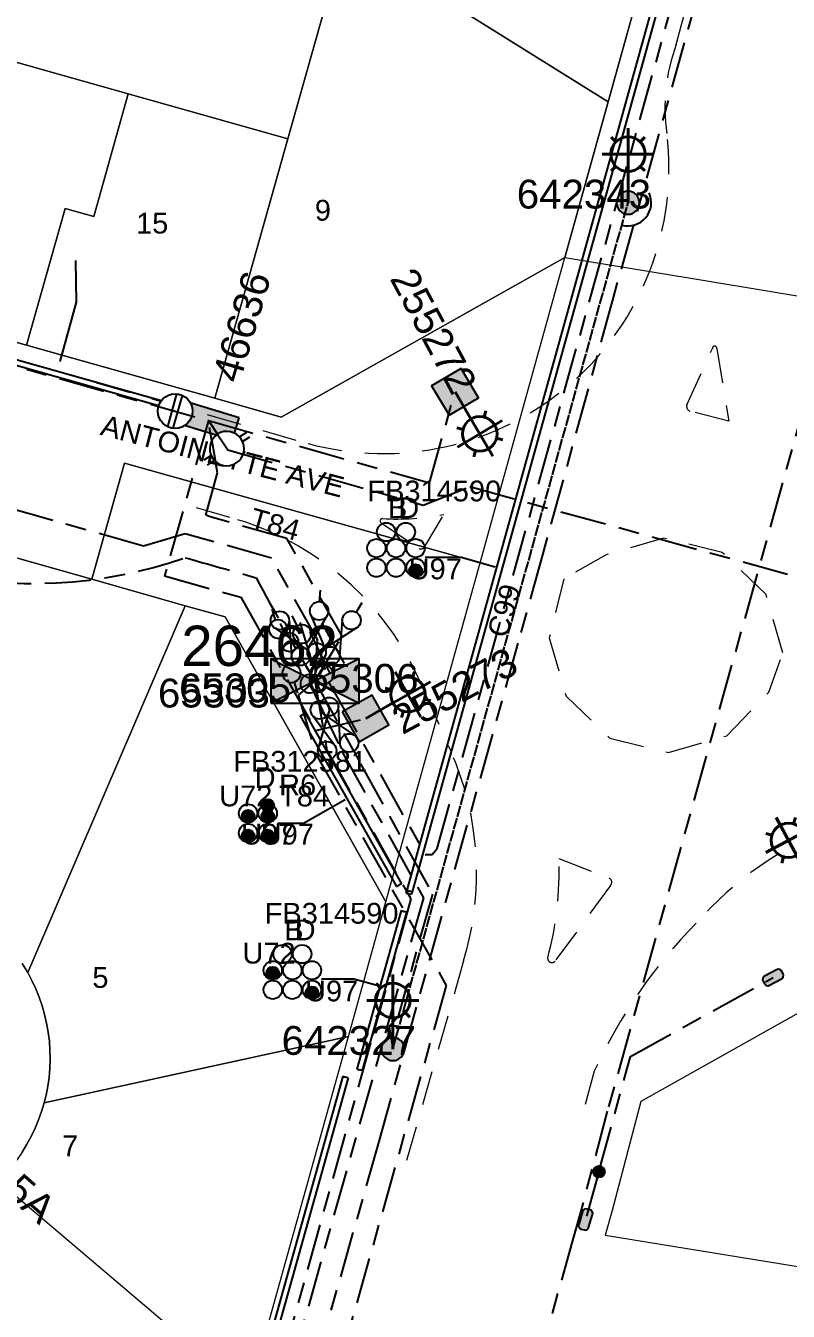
# Model space of a CAD drawing. Header units: metres. Extents: x 289087 to 291245, y 6227587 to 6229773.
# Drawn here: x 290784.7 to 290850.8, y 6228989.5 to 6229101 of the extents above; entities that cross this region are included whole.
import ezdxf
from ezdxf.enums import TextEntityAlignment as Align

# ---------------------------------------------------------------- set-up
doc = ezdxf.new("R2010")
doc.units = ezdxf.units.M
for name, pattern in [('Cable Exist OH', [1, 1, 0]), ('Cable Exist UG', [8.2, 4, -1.2, 1.8, -1.2]), ('Dash', [5, 3, -2])]:
    doc.linetypes.add(name, pattern=pattern)
for name, color, linetype in [('_User Ducts Config', 7, 'Continuous'), ('Duct_SP_EXT', 7, 'Continuous'), ('Equip_HV_EXT', 7, 'Continuous'), ('Equip_LV_EXT', 7, 'Continuous'), ('Equip_SL_EXT', 7, 'Continuous'), ('Equip_SP_SL_EXT', 7, 'Continuous'), ('Mains_HV_EXT', 7, 'Continuous'), ('Mains_LV_EXT', 7, 'Continuous'), ('Mains_LV_SL_EXT', 7, 'Continuous'), ('Mains_SL_EXT', 7, 'Continuous'), ('Sub_SP_EXT', 7, 'Continuous'), ('SupportsOH_SP_TR_HV_LV_SL_EXT', 7, 'Continuous'), ('SupportsUG_SP_LV_EXT', 7, 'Continuous'), ('SupportsUG_SP_LV_SL_EXT', 7, 'Continuous')]:
    doc.layers.add(name, color=color, linetype=linetype)
for name, color, linetype, lineweight in [('Cadastre Buildings_SP_EXT', 9, 'Continuous', 5), ('Cadastre Developer_SP_EXT', 9, 'Continuous', 5), ('Cadastre Land Parcels_SP_EXT', 9, 'Continuous', 5), ('Cadastre Roads_SP_EXT', 9, 'Continuous', 5)]:
    doc.layers.add(name, color=color, linetype=linetype, lineweight=lineweight)
doc.styles.add('COLUMN_LABEL', font='arial.ttf')
doc.styles.add('iecARIAL', font='arial.ttf', dxfattribs={"height": 2})
doc.styles.add('POLE_LABEL', font='arial.ttf')
doc.styles.get("Standard").update_dxf_attribs({"font": 'arial.ttf'})
doc.styles.add('SWITCH_LABEL', font='arial.ttf', dxfattribs={"height": 2.5})

# ---------------------------------------------------------------- blocks, each defined once
blk = doc.blocks.new('SUB_PADMOUNT_EXT')
for points in [[(0, 0), (-3.84, 1.92), (-3.84, -1.92)], [(0, 0), (3.84, 1.92), (3.84, -1.92)]]:
    blk.add_hatch(color=256).paths.add_polyline_path(points)
for p, q in [((3.84, 1.92), (-3.84, -1.92)), ((-3.84, 1.92), (3.84, -1.92))]:
    blk.add_line(p, q)
blk.add_lwpolyline([(-3.84, -1.92), (3.84, -1.92), (3.84, 1.92), (-3.84, 1.92)], close=True)
for tag, height, flags, p in [('ASSET_NUM', 3.5, 8, (2, 2)), ('STREET_CODE', 0.2, 9, (1.5, 0)), ('CONSTRUCTED_VOLTAGE', 0.2, 9, (1.5, -0.2)), ('OPERATING_VOLTAGE', 0.2, 9, (1.5, -0.6)), ('ORIENTATION', 0.2, 9, (1.5, -0.8)), ('OWNED_BY', 0.2, 9, (1.5, -1)), ('OPERATED_BY', 0.2, 9, (1.5, -1.2)), ('NO_PHASES', 0.2, 9, (1.5, -0.4)), ('SECONDARY_VOLTAGE', 0.2, 9, (1.5, -1.6)), ('STATE', 0.2, 9, (1.5, -1.8)), ('SUBSTATION_TYPE', 0.2, 9, (1.5, -2.2)), ('MAINTAINED_BY', 0.2, 9, (1.5, -1.4)), ('PARENT', 0.2, 9, (1.5, -2)), ('STREETNAME', 0.2, 9, (1.5, -3)), ('SUBURB', 0.2, 9, (1.5, -3.2)), ('USAGE', 0.2, 9, (1.5, -2.4)), ('LEGEND', 0.2, 9, (1.5, -2.6)), ('LOCATION', 0.2, 9, (1.5, -2.8)), ('NOTES', 0.2, 9, (1.5, -3.4)), ('Z', 0.2, 1, (1.5, -3.6))]:
    blk.add_attdef(tag, text='', height=height, dxfattribs=dict(flags=flags)).set_placement(p, align=Align.MIDDLE_LEFT)
blk = doc.blocks.new('COLUMN_EXT')
blk.add_hatch(color=256).paths.add_polyline_path([(-1.49, 1.48), (-1.49, -1.49), (1.48, -1.49), (1.48, 1.48)])
blk.add_lwpolyline([(-1.49, -1.49), (1.48, -1.49), (1.48, 1.48), (-1.49, 1.48)], close=True)
for tag, height, style, flags, p in [('ASSET_NUM', 2.5, 'COLUMN_LABEL', 8, (2, 2)), ('STRUCTURE_PLANT_NUMBER', 0.2, 'POLE_LABEL', 9, (1.81, 0.03)), ('STREET_CODE', 0.2, 'COLUMN_LABEL', 9, (1.81, -0.2))]:
    blk.add_attdef(tag, text='', height=height, dxfattribs=dict(style=style, flags=flags)).set_placement(p, align=Align.MIDDLE_LEFT)
at = {"flags": 9}
for tag, p in [('COLUMN_TYPE', (1.81, -0.4)), ('OWNED_BY', (1.81, -0.6)), ('STATE', (1.81, -0.8)), ('USAGE', (1.81, -1)), ('LEGEND', (1.81, -1.2)), ('STREETNAME', (1.81, -1.6)), ('SUBURB', (1.81, -1.8)), ('LOCATION', (1.81, -1.4)), ('NOTES', (1.81, -2))]:
    blk.add_attdef(tag, text='', height=0.2, dxfattribs=at).set_placement(p, align=Align.MIDDLE_LEFT)
at = {"flags": 1}
blk.add_attdef('Z', (1.81, -2.35), '', height=0.2, dxfattribs=at)
blk = doc.blocks.new('PILLAR_EXT')
blk.add_hatch(color=256).paths.add_polyline_path([(-2.475, 0.99), (-2.475, -0.99), (2.475, -0.99), (2.475, 0.99)])
blk.add_lwpolyline([(-2.475, -0.99), (2.475, -0.99), (2.475, 0.99), (-2.475, 0.99)], close=True)
at = {"style": 'iecARIAL', "flags": 8}
blk.add_attdef('ASSET_NUM', (1.5, 3.5), '', height=2.5, dxfattribs=at)
for tag, p, flags in [('OWNED_BY', (0, -0.2), 9), ('STATE', (0, -0.4), 9), ('SUPPORT_TYPE', (0, -0.6), 9), ('USAGE', (0, -0.8), 9), ('LEGEND', (0, -1), 9), ('LOCATION', (0, -1.2), 9), ('STREETNAME', (0, -1.8), 9), ('SUBURB', (0, -2), 1), ('NOTES', (0, -1.4), 9), ('PARENT', (0, -1.6), 9)]:
    blk.add_attdef(tag, p, '', height=0.2, dxfattribs=dict(flags=flags))
blk = doc.blocks.new('DUCT_EXT')
blk.add_circle((0, 0.8), 0.8)
at = {"flags": 1}
blk.add_attdef('Z', (0, 0), '', height=0.2, dxfattribs=at)
at = {"flags": 9}
for tag, p in [('DUCT_CODE', (0, 0)), ('XSECT_TYPE', (0, -0.2)), ('STATE', (0, -0.6)), ('FB_REFERENCE', (0, -0.4)), ('NOTES', (0, -0.8))]:
    blk.add_attdef(tag, text='', height=0.2, dxfattribs=at).set_placement(p, align=Align.MIDDLE_LEFT)
blk = doc.blocks.new('SL_LANTERN_EXT')
at = {"lineweight": 40}
for p, q in [((-1.46, 5.68), (-1.06, 5.28)), ((0, 1.97), (0, 6.47)), ((1.46, 5.68), (1.06, 5.28)), ((-2.25, 4.22), (2.25, 4.22)), ((-1.46, 2.76), (-1.06, 3.16)), ((0, 0), (0, 2.72)), ((1.46, 2.76), (1.06, 3.16))]:
    blk.add_line(p, q, dxfattribs=at)
blk.add_circle((0, 4.22), 1.5, dxfattribs=at)
at = {"style": 'iecARIAL', "flags": 9}
blk.add_attdef('ASSET_NUM', (1.5, 1.5), '', height=2.5, dxfattribs=at)
for tag, p, height, flags in [('CONSTRUCTED_VOLTAGE', (0.98, -0.65), 0.2, 9), ('CONTROL_TYPE', (0.98, -0.85), 0.2, 9), ('LANTERN_PURPOSE', (0.98, -1.05), 0.2, 9), ('LANTERN_TYPE', (0.98, -1.25), 0.2, 9), ('LNUMBER', (2.18, -3.25), 2.5, 8), ('OPERATING_VOLTAGE', (0.98, -1.65), 0.2, 9), ('ORIENTATION', (0.98, -1.85), 0.2, 9), ('OWNED_BY', (0.98, -2.05), 0.2, 9), ('STATE', (0.98, -2.25), 0.2, 9), ('NO_PHASES', (0.98, -1.45), 0.2, 9), ('USAGE', (0.98, -2.45), 0.2, 9), ('CEXIST', (0.98, -2.65), 0.2, 9), ('CNEW', (0.98, -2.85), 0.2, 9), ('CNUMBER', (0.98, -3.05), 0.2, 9), ('CREMOVE', (0.98, -3.25), 0.2, 9), ('CREPLACE', (0.98, -3.45), 0.2, 9), ('LKINGHEIGHT', (0.98, -3.65), 0.2, 9), ('LBRACKET', (0.98, -3.85), 0.2, 9), ('LBRACKETVOCAB', (0.98, -4.05), 0.2, 9), ('LCATEGORY', (0.98, -4.25), 0.2, 9), ('LCHARGE1', (0.98, -4.45), 0.2, 9), ('LCHARGE1PERCENT', (0.98, -4.65), 0.2, 9), ('LCHARGE2', (0.98, -4.85), 0.2, 9), ('LCHARGE2PERCENT', (0.98, -5.05), 0.2, 9), ('LCHARGE3', (0.98, -5.25), 0.2, 9), ('LCHARGE3PERCENT', (0.98, -5.45), 0.2, 9), ('LEXIST', (0.98, -5.65), 0.2, 9), ('LLAMP', (0.98, -5.85), 0.2, 9), ('LLAMPVOCAB', (0.98, -6.05), 0.2, 9), ('LMAST', (0.98, -6.25), 0.2, 9), ('LMASTVOCAB', (0.98, -6.45), 0.2, 9), ('LNEW', (0.98, -6.65), 0.2, 9), ('LANTNUMBER', (0.98, -6.85), 0.2, 9), ('LOUTREACH', (0.98, -7.25), 0.2, 9), ('LOUTREACHVOCAB', (0.98, -7.45), 0.2, 9), ('LRATECODE', (0.98, -7.65), 0.2, 9), ('LREMOVE', (0.98, -7.85), 0.2, 9), ('LREPLACE', (0.98, -8.05), 0.2, 9), ('LTYPE', (0.98, -8.25), 0.2, 9), ('LTYPEVOCAB', (0.98, -8.45), 0.2, 9), ('LEGEND', (0.98, -8.65), 0.2, 9), ('LOCATION', (0.98, -8.85), 0.2, 9), ('NOTES', (0.98, -9.05), 0.2, 9), ('STREETNAME', (0.98, -9.25), 0.2, 9), ('SUBURB', (0.98, -9.45), 0.2, 1)]:
    blk.add_attdef(tag, p, '', height=height, dxfattribs=dict(flags=flags))
blk = doc.blocks.new('POLE_EXT')
blk.add_hatch(color=256).paths.add_polyline_path([(-1, 0, 1), (1, 0, 1)])
blk.add_lwpolyline([(-1, 0, 1), (1, 0, 1)], format="xyb", close=True)
for tag, height, flags, p in [('pNumber', 2.5, 8, (-17.84, 2.07)), ('OWNED_BY', 0.2, 9, (1.35, -0.4)), ('SPECIAL_USE', 0.2, 9, (1.35, -0.8)), ('STATE', 0.2, 9, (1.35, -1)), ('PARENT', 0.2, 9, (1.35, -0.6)), ('USAGE', 0.2, 9, (1.35, -1.2)), ('cLV', 0.2, 9, (1.35, -1.4)), ('hDepth', 0.2, 9, (1.35, -1.6)), ('hDia', 0.2, 9, (1.35, -1.8)), ('cHV', 0.2, 9, (1.35, -2)), ('LBRACKET', 0.2, 9, (1.35, -2.2)), ('cLinedev', 0.2, 9, (1.35, -3.4)), ('LExisting', 0.2, 9, (1.35, -2.4)), ('LANTNUMBER', 0.2, 9, (1.35, -2.6)), ('LOther', 0.2, 9, (1.35, -2.8)), ('LRemove', 0.2, 9, (1.35, -3)), ('LEGEND', 0.2, 9, (1.35, -3.2)), ('pExisting', 0.2, 9, (1.35, -3.8)), ('pFooting', 0.2, 9, (1.35, -4.4)), ('LOCATION', 0.2, 9, (1.35, -3.6)), ('PFNUMBER', 0.2, 9, (1.35, -4)), ('NEWPFNUMBER', 0.2, 9, (1.35, -4.2)), ('pNew', 0.2, 9, (1.35, -4.6)), ('pRelocate', 0.2, 9, (1.35, -5)), ('pRemove', 0.2, 9, (1.35, -5.2)), ('pReplace', 0.2, 9, (1.35, -5.4)), ('pStay', 0.2, 9, (1.35, -5.6)), ('pType', 0.2, 9, (1.35, -5.8)), ('cspan', 0.2, 9, (1.35, -6)), ('STREETNAME', 0.2, 9, (1.35, -6.2)), ('SUBURB', 0.2, 9, (1.35, -6.4)), ('NOTES', 0.2, 9, (1.35, -6.6)), ('OPERATED_BY', 0.2, 9, (1.36, -7.01)), ('MAINTAINED_BY', 0.2, 9, (1.36, -6.81))]:
    blk.add_attdef(tag, text='', height=height, dxfattribs=dict(flags=flags)).set_placement(p, align=Align.MIDDLE_LEFT)
at = {"style": 'POLE_LABEL'}
for tag, height, flags, p in [('ASSET_NUM', 2.5, 8, (2, 2)), ('STRUCTURE_PLANT_NUMBER', 0.2, 9, (1.35, 0.03)), ('STREET_CODE', 0.2, 9, (1.35, -0.2))]:
    blk.add_attdef(tag, text='', height=height, dxfattribs=dict(at, flags=flags)).set_placement(p, align=Align.MIDDLE_LEFT)
at = {"flags": 1}
blk.add_attdef('Z', (1.35, -7.33), '', height=0.2, dxfattribs=at)
blk = doc.blocks.new('SL_STJ_EXT')
h = blk.add_hatch(color=256)
edge = h.paths.add_edge_path()
edge.add_ellipse((-0.59, 0.13), major_axis=(0.226, 0.226), ratio=1, start_angle=45, end_angle=135)
edge.add_line((-0.91, 0.13), (-0.91, -0.13))
edge.add_ellipse((-0.59, -0.13), major_axis=(0.226, 0.226), ratio=1, start_angle=135, end_angle=225)
edge.add_line((-0.59, -0.45), (0.59, -0.45))
edge.add_ellipse((0.59, -0.13), major_axis=(-0.226, 0.226), ratio=1, start_angle=135, end_angle=225)
edge.add_line((0.91, -0.13), (0.91, 0.13))
edge.add_ellipse((0.59, 0.13), major_axis=(-0.226, 0.226), ratio=1, start_angle=225, end_angle=315)
edge.add_line((0.59, 0.45), (-0.59, 0.45))
blk.add_lwpolyline([(-0.91, 0.13), (-0.91, -0.13, 0.414214), (-0.59, -0.45), (0.59, -0.45, 0.414214), (0.91, -0.13), (0.91, 0.13, 0.414214), (0.59, 0.45), (-0.59, 0.45, 0.414214)], format="xyb", close=True)
at = {"flags": 1}
blk.add_attdef('Z', (0, 0), '', height=0.2, dxfattribs=at)
at = {"flags": 9}
for tag, p in [('ORIENTATION', (0, 0)), ('USAGE', (0, -0.2)), ('LEGEND', (0, -0.4)), ('NOTES', (0, -0.6))]:
    blk.add_attdef(tag, text='', height=0.2, dxfattribs=at).set_placement(p, align=Align.MIDDLE_LEFT)
blk = doc.blocks.new('LV_UG_DFUSE_CLOSED_EXT')
for points in [[(1, 0), (0, 0)], [(5.04, 0.73), (2.16, -0.72)], [(5.05, -0.71), (2.16, 0.72)], [(6.2, 0.01), (7.2, 0.01)]]:
    blk.add_lwpolyline(points)
for centre in [(1.8, 0), (5.4, 0.01)]:
    blk.add_circle(centre, 0.8)
at = {"flags": 9}
for tag, p in [('ACTUAL_STATUS', (0, 0)), ('CONSTRUCTED_VOLTAGE', (0, -0.2)), ('OPERATING_VOLTAGE', (0, -0.6)), ('ORIENTATION', (0, -0.8)), ('STATE', (0, -1)), ('SWITCH_TYPE', (0, -1.2)), ('NO_PHASES', (0, -0.4)), ('USAGE', (0, -1.4)), ('NOTES', (0, -1.6))]:
    blk.add_attdef(tag, text='', height=0.2, dxfattribs=at).set_placement(p, align=Align.MIDDLE_LEFT)
at = {"flags": 1}
blk.add_attdef('Z', (0, 0), '', height=0.2, dxfattribs=at)
blk = doc.blocks.new('LV_UG_LINKS_CLOSED_EXT')
blk.add_wipeout([(-1.06, 1.06), (-1.18, 0.92), (-1.29, 0.76), (-1.37, 0.59), (-1.43, 0.42), (-1.48, 0.23), (-1.49, 0.05), (-1.49, -0.14), (-1.46, -0.33), (-1.41, -0.51), (-1.33, -0.68), (-1.24, -0.84), (-1.12, -0.99), (-0.99, -1.12), (-0.84, -1.24), (-0.68, -1.33), (-0.51, -1.41), (-0.33, -1.46), (-0.14, -1.49), (0.05, -1.49), (0.23, -1.48), (0.42, -1.43), (0.59, -1.37), (0.76, -1.29), (0.92, -1.18), (1.06, -1.06), (1.18, -0.92), (1.29, -0.76), (1.37, -0.59), (1.43, -0.42), (1.48, -0.23), (1.49, -0.05), (1.49, 0.14), (1.46, 0.33), (1.41, 0.51), (1.33, 0.68), (1.24, 0.84), (1.12, 0.99), (0.99, 1.12), (0.84, 1.24), (0.68, 1.33), (0.51, 1.41), (0.33, 1.46), (0.14, 1.49), (-0.05, 1.49), (-0.23, 1.48), (-0.42, 1.43), (-0.59, 1.37), (-0.76, 1.29), (-0.92, 1.18)])
for p, q in [((-0.25, -1.48), (-0.25, 1.48)), ((0.25, -1.48), (0.25, 1.48))]:
    blk.add_line(p, q)
blk.add_circle((0, 0), 1.5)
at = {"flags": 9}
for tag, p in [('ACTUAL_STATUS', (0, 0)), ('CONSTRUCTED_VOLTAGE', (0, -0.2)), ('OPERATING_VOLTAGE', (0, -0.6)), ('ORIENTATION', (0, -0.8)), ('STATE', (0, -1)), ('SWITCH_TYPE', (0, -1.2)), ('NO_PHASES', (0, -0.4)), ('USAGE', (0, -1.4)), ('NOTES', (0, -1.6))]:
    blk.add_attdef(tag, text='', height=0.2, dxfattribs=at).set_placement(p, align=Align.MIDDLE_LEFT)
at = {"flags": 1}
blk.add_attdef('Z', (0, 0), '', height=0.2, dxfattribs=at)
blk = doc.blocks.new('LV_UG_LINKS_OPEN_EXT')
for p, q in [((-0.25, 1.47), (-0.25, 2.22)), ((0.25, 1.47), (0.25, 2.22)), ((-0.25, -1.47), (-0.25, -2.22)), ((0.25, -1.47), (0.25, -2.22))]:
    blk.add_line(p, q)
at = {"flags": 9}
for tag, p in [('ACTUAL_STATUS', (0, 0)), ('CONSTRUCTED_VOLTAGE', (0, -0.2)), ('OPERATING_VOLTAGE', (0, -0.6)), ('ORIENTATION', (0, -0.8)), ('STATE', (0, -1)), ('SWITCH_TYPE', (0, -1.2)), ('NO_PHASES', (0, -0.4)), ('USAGE', (0, -1.4)), ('NOTES', (0, -1.6))]:
    blk.add_attdef(tag, text='', height=0.2, dxfattribs=at).set_placement(p, align=Align.MIDDLE_LEFT)
at = {"flags": 1}
blk.add_attdef('Z', (0, 0), '', height=0.2, dxfattribs=at)
blk.add_wipeout([(-0.25, 1.47), (-0.43, 1.43), (-0.61, 1.36), (-0.77, 1.28), (-0.93, 1.17), (-1.07, 1.05), (-1.19, 0.9), (-1.29, 0.75), (-1.38, 0.58), (-1.44, 0.4), (-1.48, 0.22), (-1.49, 0.03), (-1.49, -0.16), (-1.45, -0.34), (-1.4, -0.52), (-1.32, -0.69), (-1.23, -0.85), (-1.11, -1), (-0.98, -1.13), (-0.83, -1.24), (-0.66, -1.34), (-0.49, -1.41), (-0.31, -1.46), (-0.13, -1.49), (0.06, -1.49), (0.25, -1.47), (0.43, -1.43), (0.61, -1.36), (0.77, -1.28), (0.93, -1.17), (1.07, -1.05), (1.19, -0.9), (1.29, -0.75), (1.38, -0.58), (1.44, -0.4), (1.48, -0.22), (1.49, -0.03), (1.49, 0.16), (1.45, 0.34), (1.4, 0.52), (1.32, 0.69), (1.23, 0.85), (1.11, 1), (0.98, 1.13), (0.83, 1.24), (0.66, 1.34), (0.49, 1.41), (0.31, 1.46), (0.13, 1.49), (-0.06, 1.49)])
blk.add_lwpolyline([(0, -1.49, 1), (0, 1.49, 1)], format="xyb", close=True)
blk = doc.blocks.new('SWG_HOLEC_SU_EXT')
blk.add_line((1.8, -2), (5.8, -2))
for points in [[(1, 0), (0, 0)], [(6.6, 0), (7.6, 0)]]:
    blk.add_lwpolyline(points)
for points in [[(1.8, -0.8, 1), (1.8, 0.8, 1)], [(5.8, -0.8, 1), (5.8, 0.8, 1)]]:
    blk.add_lwpolyline(points, format="xyb", close=True)
at = {"style": 'SWITCH_LABEL', "flags": 8}
blk.add_attdef('ASSET_NUM', text='', height=2.5, rotation=179.9544, dxfattribs=at).set_placement((-2.4, 0), align=Align.MIDDLE_LEFT)
at = {"flags": 1}
blk.add_attdef('Z', (0, 0), '', height=0.2, dxfattribs=at)
at = {"flags": 9}
for tag, p in [('ACTUAL_STATUS', (0, -0.4)), ('CONSTRUCTED_VOLTAGE', (0, -0.6)), ('OPERATING_VOLTAGE', (0, -1)), ('ORIENTATION', (0, -1.2)), ('NO_PHASES', (0, -0.8)), ('OWNED_BY', (0, -1.4)), ('STATE', (0, -1.8)), ('SWITCH_TYPE', (0, -2)), ('PARENT', (0, -1.6)), ('USAGE', (0, -2.2)), ('STREETNAME', (0, -2.6)), ('SUBURB', (0, -2.8)), ('LOCATION', (0, -2.4)), ('NOTES', (0, -3))]:
    blk.add_attdef(tag, text='', height=0.2, dxfattribs=at).set_placement(p, align=Align.MIDDLE_LEFT)
at = {"style": 'SWITCH_LABEL', "flags": 9}
blk.add_attdef('STREET_CODE', text='', height=0.2, dxfattribs=at).set_placement((0, -0.2), align=Align.MIDDLE_LEFT)
blk = doc.blocks.new('CABLE_LARGE_EXT')
h = blk.add_hatch(color=256)
edge = h.paths.add_edge_path()
edge.add_arc((0, 0.55), 0.55, 0, 360)
blk.add_circle((0, 0.55), 0.55)
at = {"flags": 1}
blk.add_attdef('Z', (0, 0), '', height=0.2, dxfattribs=at)
at = {"flags": 9}
for tag, p in [('COND_CODE', (0, 0)), ('STATE', (0, -0.4)), ('XSECT_SIZE', (0, -0.6)), ('FB_REFERENCE', (0, -0.2)), ('NOTES', (0, -0.8))]:
    blk.add_attdef(tag, text='', height=0.2, dxfattribs=at).set_placement(p, align=Align.MIDDLE_LEFT)
blk = doc.blocks.new('CONNECTOR_NODE_EXT')
h = blk.add_hatch(color=256)
edge = h.paths.add_edge_path()
edge.add_arc((0, 0), 0.5, 0, 360)
blk.add_circle((0, 0), 0.5)
at = {"flags": 1}
blk.add_attdef('Z', (0, 0), '', height=0.2, dxfattribs=at)
at = {"flags": 9}
for tag, p in [('CONNECTOR_TYPE', (0, 0)), ('CONSTRUCTED_VOLTAGE', (0, -0.2)), ('OPERATING_VOLTAGE', (0, -0.6)), ('ORIENTATION', (0, -0.8)), ('SUBTYPE', (0, -1)), ('NO_PHASES', (0, -0.4)), ('USAGE', (0, -1.2)), ('NOTES', (0, -1.4))]:
    blk.add_attdef(tag, text='', height=0.2, dxfattribs=at).set_placement(p, align=Align.MIDDLE_LEFT)

msp = doc.modelspace()

# ---------------------------------------------------------------- linework, layer by layer
at = {"layer": '_User Ducts Config', "linetype": 'Continuous'}
msp.add_lwpolyline([(290788.97, 6229080.62), (290789.04, 6229077), (290787.61, 6229071.84)], dxfattribs=at)
at = {"layer": '_User Ducts Config'}
for points in [[(290819.3, 6229054.88), (290822.43, 6229054.88), (290825.39, 6229054.04)], [(290806.5, 6229031.82), (290808.76, 6229031.82), (290812.38, 6229033.86)], [(290810.33, 6229018.3), (290813.12, 6229018.3), (290815.34, 6229017.69)]]:
    msp.add_lwpolyline(points, dxfattribs=at)
at = {"layer": 'Cadastre Buildings_SP_EXT', "linetype": 'Continuous'}
msp.add_lwpolyline([(290807.4, 6229091.17), (290811.62, 6229106.14), (290784.28, 6229123.19), (290784.12, 6229123.02), (290782.92, 6229121.64), (290781.78, 6229120.2), (290780.72, 6229118.7), (290779.75, 6229117.15), (290778.85, 6229115.55), (290778.04, 6229113.91), (290777.32, 6229112.23), (290776.68, 6229110.51), (290776.14, 6229108.75), (290773.85, 6229100.62), (290793.56, 6229095.07), (290807.4, 6229091.17)], close=True, dxfattribs=at)
at = {"layer": 'Cadastre Developer_SP_EXT', "linetype": 'Dash'}
for points in [[(290841.1, 6229099.35), (290845.02, 6229114.29)], [(290842.01, 6229068.09), (290844.23, 6229072.98)], [(290844.61, 6229072.97), (290845.65, 6229066.68), (290842.26, 6229067.55)], [(290790.8, 6229070), (290809.15, 6229064.74)], [(290799.45, 6229059.18), (290803.07, 6229058.13)], [(290819.28, 6229055.8), (290820.92, 6229058.59)], [(290815.49, 6229057.86), (290818.78, 6229055.64)], [(290850.35, 6229046.58), (290848.88, 6229051.63), (290845.09, 6229055.28), (290839.99, 6229056.53), (290834.95, 6229055.06), (290831.34, 6229052.99), (290830.08, 6229047.89), (290831.54, 6229042.83), (290835.33, 6229039.19), (290840.43, 6229037.93), (290845.49, 6229039.39), (290849.13, 6229043.18), (290850.35, 6229046.58)], [(290819.27, 6229043.12), (290821.54, 6229038.05)], [(290830.91, 6229028.74), (290835.26, 6229027.04)], [(290835.38, 6229026.4), (290830.59, 6229019.85)], [(290822.65, 6229019.86), (290817.41, 6229001.54)], [(290833.98, 6229010.29), (290833.02, 6229006.78)]]:
    msp.add_lwpolyline(points, dxfattribs=at)
for points in [[(290840.28, 6229091.63, -0.127855), (290841.1, 6229099.35)], [(290809.15, 6229064.74, 0.5329), (290840.28, 6229091.63)], [(290844.23, 6229072.98, -0.453377), (290844.43, 6229073.18)], [(290844.43, 6229073.18, -0.455352), (290844.61, 6229072.97)], [(290842.26, 6229067.55, -0.371194), (290842.01, 6229068.09)], [(290803.07, 6229058.13, -0.228797), (290819.27, 6229043.12)], [(290815.6, 6229058.22, 0.766086), (290815.49, 6229057.86)], [(290820.92, 6229058.59, -0.063613), (290815.6, 6229058.22)], [(290818.78, 6229055.64, 0.461798), (290819.28, 6229055.8)], [(290821.54, 6229038.05, -0.179556), (290822.65, 6229019.86)], [(290869.13, 6229033.87, 0.233283), (290842.81, 6229023.12)], [(290829.94, 6229020.13, 0.076814), (290830.91, 6229028.74)], [(290835.26, 6229027.04, -0.539648), (290835.38, 6229026.4)], [(290842.81, 6229023.12, 0.087152), (290833.98, 6229010.29)], [(290830.59, 6229019.85, -0.757833), (290829.94, 6229020.13)]]:
    msp.add_lwpolyline(points, format="xyb", dxfattribs=at)
at = {"layer": 'Cadastre Land Parcels_SP_EXT', "linetype": 'Continuous'}
for points in [[(290848.06, 6229140.61), (290846.14, 6229141.16), (290841.63, 6229137.2), (290826.26, 6229123.74), (290812.37, 6229111.57), (290788.07, 6229126.73), (290786.77, 6229125.59), (290786.11, 6229125), (290835.2, 6229094.37), (290848.06, 6229140.61)], [(290835.2, 6229094.37), (290786.11, 6229125), (290785.57, 6229124.49), (290784.28, 6229123.19), (290811.62, 6229106.14), (290807.4, 6229091.17), (290801.05, 6229068.66), (290806.83, 6229067.03), (290831.44, 6229080.88), (290835.2, 6229094.37)], [(290793.56, 6229095.07), (290773.85, 6229100.62), (290769.13, 6229083.89), (290773.28, 6229076.49), (290784.74, 6229073.26), (290788.08, 6229085.12), (290790.56, 6229084.43), (290793.56, 6229095.07)], [(290807.4, 6229091.17), (290793.56, 6229095.07), (290790.56, 6229084.43), (290788.08, 6229085.12), (290784.74, 6229073.26), (290801.05, 6229068.66), (290807.4, 6229091.17)], [(290824.07, 6229054.38), (290793.23, 6229063.04), (290790.4, 6229052.96), (290798.5, 6229050.67), (290801.97, 6229049.7), (290815.91, 6229024.97), (290824.07, 6229054.38)], [(290815.91, 6229024.97), (290801.97, 6229049.7), (290798.5, 6229050.67), (290784.83, 6229018.85), (290785.2, 6229018.15), (290785.53, 6229017.44), (290785.82, 6229016.71), (290786.08, 6229015.97), (290786.3, 6229015.21), (290786.47, 6229014.45), (290786.61, 6229013.68), (290786.71, 6229012.9), (290786.76, 6229012.11), (290786.77, 6229011.33), (290786.75, 6229010.54), (290786.68, 6229009.76), (290786.57, 6229008.98), (290786.42, 6229008.21), (290786.26, 6229007.56), (290812.66, 6229013.29), (290815.91, 6229024.97)], [(290879.16, 6229025.11), (290872.49, 6229027), (290838.03, 6229007.65), (290835.53, 6228998.21), (290834.93, 6228996.06), (290853.78, 6228993), (290864.99, 6228957.57), (290865.6, 6228957.82), (290866.22, 6228958.03), (290866.85, 6228958.21), (290867.49, 6228958.36), (290868.13, 6228958.48), (290868.37, 6228958.51), (290857.65, 6228992.37), (290869.36, 6228990.46), (290879.16, 6229025.11)]]:
    msp.add_lwpolyline(points, close=True, dxfattribs=at)
msp.add_lwpolyline([(290784.36, 6229019.62), (290784.77, 6229018.95), (290784.83, 6229018.85), (290798.5, 6229050.67), (290790.4, 6229052.96), (290790.4, 6229052.96), (290783.94, 6229054.78)], dxfattribs=at)
at = {"layer": 'Cadastre Land Parcels_SP_EXT', "color": 252, "linetype": 'Continuous'}
msp.add_lwpolyline([(290804.02, 6228982.32), (290812.66, 6229013.29), (290786.26, 6229007.56), (290786.04, 6229006.81), (290785.78, 6229006.07), (290785.48, 6229005.35), (290785.14, 6229004.64), (290784.76, 6229003.95), (290784.35, 6229003.28), (290783.91, 6229002.63), (290783.43, 6229002.01), (290782.92, 6229001.41), (290782.37, 6229000.84), (290782.27, 6229000.74), (290804.02, 6228982.32)], close=True, dxfattribs=at)
at = {"layer": 'Cadastre Roads_SP_EXT', "linetype": 'Continuous'}
for points in [[(290882.94, 6229169), (290868.59, 6229173.53), (290858.14, 6229176.84), (290848.06, 6229140.61), (290835.2, 6229094.37), (290831.44, 6229080.88), (290842.36, 6229079.07), (290857.15, 6229076.63), (290865.7, 6229107.26), (290872.7, 6229132.3), (290882.94, 6229169)], [(290831.44, 6229080.88), (290806.83, 6229067.03), (290801.05, 6229068.66), (290784.74, 6229073.26), (290773.28, 6229076.49), (290768.65, 6229072.39), (290766.69, 6229070.65), (290757.25, 6229062.29), (290767.09, 6229059.52), (290783.94, 6229054.78), (290790.4, 6229052.96), (290793.23, 6229063.04), (290824.07, 6229054.38), (290825.87, 6229060.87), (290831.44, 6229080.88)]]:
    msp.add_lwpolyline(points, close=True, dxfattribs=at)
msp.add_lwpolyline([(290784.35, 6229003.28), (290784.76, 6229003.95), (290785.14, 6229004.64), (290785.48, 6229005.35), (290785.78, 6229006.07), (290786.04, 6229006.81), (290786.26, 6229007.56), (290786.42, 6229008.21), (290786.57, 6229008.98), (290786.68, 6229009.76), (290786.75, 6229010.54), (290786.77, 6229011.33), (290786.76, 6229012.11), (290786.71, 6229012.9), (290786.61, 6229013.68), (290786.47, 6229014.45), (290786.3, 6229015.21), (290786.08, 6229015.97), (290785.82, 6229016.71), (290785.53, 6229017.44), (290785.2, 6229018.15), (290784.83, 6229018.85), (290784.77, 6229018.95), (290784.36, 6229019.62)], dxfattribs=at)
at = {"layer": 'Duct_SP_EXT'}
for p, q in [((290859.54, 6229176.45), (290817.71, 6229025.99)), ((290860.01, 6229176.32), (290818.17, 6229025.86)), ((290797.52, 6229067.64), (290775.47, 6229073.85)), ((290797.66, 6229068.1), (290775.6, 6229074.31)), ((290797.66, 6229068.1), (290797.59, 6229067.87)), ((290797.52, 6229067.64), (290797.59, 6229067.87)), ((290808.9, 6229041.36), (290808.69, 6229041.24)), ((290808.9, 6229041.36), (290817.25, 6229026.54)), ((290808.48, 6229041.12), (290808.69, 6229041.24)), ((290808.48, 6229041.12), (290816.83, 6229026.3)), ((290816.83, 6229026.3), (290817.04, 6229026.42)), ((290817.25, 6229026.54), (290817.04, 6229026.42)), ((290817.71, 6229025.99), (290817.64, 6229025.74)), ((290817.64, 6229025.74), (290817.87, 6229025.68)), ((290817.71, 6229025.99), (290817.71, 6229025.99)), ((290817.71, 6229025.99), (290817.94, 6229025.92)), ((290817.71, 6229025.99), (290817.94, 6229025.92)), ((290818.1, 6229025.61), (290817.87, 6229025.68)), ((290818.17, 6229025.86), (290817.94, 6229025.92)), ((290818.17, 6229025.86), (290817.94, 6229025.92)), ((290818.17, 6229025.86), (290818.1, 6229025.61)), ((290818.17, 6229025.86), (290818.17, 6229025.86)), ((290817.22, 6229024.22), (290813.39, 6229010.48)), ((290817.68, 6229024.09), (290813.85, 6229010.35)), ((290817.22, 6229024.22), (290817.45, 6229024.15)), ((290817.68, 6229024.09), (290817.45, 6229024.15)), ((290813.39, 6229010.48), (290813.62, 6229010.42)), ((290813.85, 6229010.35), (290813.62, 6229010.42)), ((290812.16, 6229009.85), (290804.43, 6228982.17)), ((290812.62, 6229009.72), (290804.9, 6228982.04)), ((290812.16, 6229009.85), (290812.39, 6229009.78)), ((290812.62, 6229009.72), (290812.39, 6229009.78))]:
    msp.add_line(p, q, dxfattribs=at)
at = {"layer": 'Mains_HV_EXT', "linetype": 'Cable Exist UG'}
for points in [[(290809.75, 6229044.14), (290811.43, 6229043.19), (290819.32, 6229029.08), (290819.32, 6229029.08), (290819.93, 6229029.08), (290820.36, 6229029.6), (290820.36, 6229029.6), (290850.99, 6229139.69), (290850.99, 6229139.69), (290863.44, 6229184.57)], [(290809.75, 6229044.14), (290810.07, 6229042.29), (290812.13, 6229037.95), (290812.13, 6229037.95), (290819.16, 6229025.34), (290819.16, 6229025.34), (290789.07, 6228918.59), (290746.31, 6228767.82), (290746.31, 6228767.82), (290715.28, 6228657.51), (290715.28, 6228657.51), (290706.8, 6228626.4)], [(290809.75, 6229044.14), (290808.29, 6229042.9), (290809.88, 6229037.71), (290821.14, 6229017.73), (290803.88, 6228956.55), (290823.05, 6228952.63), (290858.16, 6228942.78), (290864.29, 6228942.45), (290879.61, 6228938.72), (290910.92, 6228929.86), (290927.4, 6228925.21), (290929.39, 6228932.01), (290925.29, 6228933.03), (290927.16, 6228939.62), (290928.41, 6228941.01)]]:
    msp.add_lwpolyline(points, dxfattribs=at)
at = {"layer": 'Mains_LV_EXT', "linetype": 'Continuous'}
for points in [[(290836.38, 6229083.68, 0.637149), (290838.73, 6229086.49)], [(290817.05, 6229014.17, 0.036469), (290816.2, 6229014.19)]]:
    msp.add_lwpolyline(points, format="xyb", dxfattribs=at)
at = {"layer": 'Mains_LV_EXT', "linetype": 'Cable Exist OH'}
msp.add_lwpolyline([(290816.51, 6229012.21), (290836.91, 6229085.62)], dxfattribs=at)
at = {"layer": 'Mains_LV_EXT', "linetype": 'Cable Exist UG'}
for points in [[(290809.75, 6229044.14), (290810.79, 6229038.13), (290810.79, 6229038.13), (290818.06, 6229025.23), (290814.58, 6229012.75), (290805.94, 6228981.78), (290801.37, 6228965.4), (290800.63, 6228962.74), (290797.15, 6228950.46), (290792.92, 6228935.54), (290789.19, 6228922.38), (290775.79, 6228875.08)], [(290809.75, 6229044.14), (290819.94, 6229025.65), (290819.94, 6229025.65), (290816.97, 6229015.03), (290816.2, 6229014.15), (290816.51, 6229012.21)]]:
    msp.add_lwpolyline(points, dxfattribs=at)
at = {"layer": 'Mains_SL_EXT', "linetype": 'Cable Exist UG'}
for points in [[(290834.39, 6229001.57), (290837.11, 6229011.56), (290849.49, 6229018.42)], [(290834.39, 6229001.57), (290833.23, 6228997.43)]]:
    msp.add_lwpolyline(points, dxfattribs=at)

# ---------------------------------------------------------------- block references
at = {"layer": '_User Ducts Config'}
for name, p in [('DUCT_EXT', (290815.93, 6229056.26)), ('DUCT_EXT', (290817.63, 6229056.26)), ('DUCT_EXT', (290815.08, 6229054.86)), ('DUCT_EXT', (290816.78, 6229054.86)), ('DUCT_EXT', (290818.48, 6229054.86)), ('DUCT_EXT', (290815.08, 6229053.16)), ('DUCT_EXT', (290816.78, 6229053.16)), ('DUCT_EXT', (290818.48, 6229053.16)), ('CABLE_LARGE_EXT', (290818.48, 6229053.16)), ('DUCT_EXT', (290803.95, 6229031.85)), ('DUCT_EXT', (290805.65, 6229031.85)), ('CABLE_LARGE_EXT', (290805.65, 6229032.8)), ('CABLE_LARGE_EXT', (290803.95, 6229031.85)), ('CABLE_LARGE_EXT', (290805.65, 6229031.85)), ('DUCT_EXT', (290803.95, 6229030.15)), ('CABLE_LARGE_EXT', (290803.95, 6229030.15)), ('DUCT_EXT', (290805.65, 6229030.15)), ('CABLE_LARGE_EXT', (290805.65, 6229030.15)), ('DUCT_EXT', (290806.94, 6229019.65)), ('DUCT_EXT', (290808.64, 6229019.65)), ('DUCT_EXT', (290806.09, 6229018.25)), ('CABLE_LARGE_EXT', (290806.09, 6229018.25)), ('DUCT_EXT', (290807.79, 6229018.25)), ('DUCT_EXT', (290809.49, 6229018.25)), ('DUCT_EXT', (290806.09, 6229016.55)), ('DUCT_EXT', (290807.79, 6229016.55)), ('DUCT_EXT', (290809.49, 6229016.55)), ('CABLE_LARGE_EXT', (290809.49, 6229016.55))]:
    msp.add_blockref(name, p, dxfattribs=at)
at = {"layer": 'Equip_HV_EXT'}
ref = msp.add_blockref('SWG_HOLEC_SU_EXT', (290808.24, 6229043.09), dxfattribs=dict(at, rotation=106.8969165108279))
ref.add_attrib('ASSET_NUM', '65303', dxfattribs={"layer": '0', "height": 2.5, "style": 'SWITCH_LABEL'}).set_placement((290805.84, 6229044.34), align=Align.TOP_RIGHT)
ref = msp.add_blockref('SWG_HOLEC_SU_EXT', (290811.42, 6229043.12), dxfattribs=dict(at, rotation=118.7098469979066))
ref.add_attrib('ASSET_NUM', '65306', dxfattribs={"layer": '0', "height": 2.5, "style": 'SWITCH_LABEL'}).set_placement((290809.02, 6229044.37), align=Align.MIDDLE_LEFT)
ref = msp.add_blockref('SWG_HOLEC_SU_EXT', (290810.07, 6229042.29), dxfattribs=dict(at, rotation=115.9180317274227))
ref.add_attrib('ASSET_NUM', '65305', dxfattribs={"layer": '0', "height": 2.5, "style": 'SWITCH_LABEL'}).set_placement((290807.67, 6229043.54), align=Align.MIDDLE_RIGHT)
at = {"layer": 'Equip_LV_EXT'}
for p, rotation in [((290809.41, 6229044.71), 119.8692484106416), ((290809.79, 6229044.83), 86.51361503013734), ((290810.17, 6229044.76), 59.2502027551206), ((290809.86, 6229043.4), 280.0698688867416), ((290810.11, 6229043.49), 298.8533652607487)]:
    msp.add_blockref('LV_UG_DFUSE_CLOSED_EXT', p, dxfattribs=dict(at, rotation=rotation))
at = {"layer": 'Equip_SL_EXT'}
for p, rotation in [((290849.49, 6229018.42), 27.86221001175783), ((290833.23, 6228997.43), 253.2932678807895)]:
    msp.add_blockref('SL_STJ_EXT', p, dxfattribs=dict(at, rotation=rotation))
msp.add_blockref('CONNECTOR_NODE_EXT', (290834.39, 6229001.57), dxfattribs=at)
at = {"layer": 'Equip_SP_SL_EXT'}
for p in [(290836.91, 6229085.62), (290816.51, 6229012.21)]:
    msp.add_blockref('SL_LANTERN_EXT', p, dxfattribs=at)
for p, rotation in [((290821.9, 6229069.21), 210.5797826441728), ((290814.15, 6229040.89), 299.5273697100254), ((290852.83, 6229026.6), 28.2003460565667)]:
    msp.add_blockref('SL_LANTERN_EXT', p, dxfattribs=dict(at, rotation=rotation))
at = {"layer": 'Sub_SP_EXT'}
ref = msp.add_blockref('SUB_PADMOUNT_EXT', (290809.75, 6229044.14), dxfattribs=at)
ref.add_attrib('ASSET_NUM', '26462', dxfattribs={"layer": '0', "height": 3.5}).set_placement((290811.75, 6229044.39), align=Align.BOTTOM_RIGHT)
at = {"layer": 'SupportsOH_SP_TR_HV_LV_SL_EXT'}
ref = msp.add_blockref('POLE_EXT', (290836.91, 6229085.62), dxfattribs=at)
ref.add_attrib('ASSET_NUM', '642343', dxfattribs={"layer": '0', "height": 2.5, "style": 'POLE_LABEL'}).set_placement((290838.91, 6229086.37), align=Align.MIDDLE_RIGHT)
ref = msp.add_blockref('POLE_EXT', (290816.51, 6229012.21), dxfattribs=at)
ref.add_attrib('ASSET_NUM', '642327', dxfattribs={"layer": '0', "height": 2.5, "style": 'POLE_LABEL'}).set_placement((290818.51, 6229012.96), align=Align.MIDDLE_RIGHT)
at = {"layer": 'SupportsUG_SP_LV_EXT'}
ref = msp.add_blockref('PILLAR_EXT', (290800.51, 6229066.73), dxfattribs=dict(at, rotation=163.0627647662702))
ref.add_attrib('ASSET_NUM', '46636', dxfattribs={"layer": '0', "height": 2.5, "rotation": 73.5394, "style": 'iecARIAL'}).set_placement((290802.01, 6229070.23), align=Align.MIDDLE_LEFT)
at = {"layer": 'SupportsUG_SP_LV_SL_EXT'}
ref = msp.add_blockref('COLUMN_EXT', (290821.9, 6229069.21), dxfattribs=dict(at, rotation=210.5797826441728))
ref.add_attrib('ASSET_NUM', '255272', dxfattribs={"layer": '0', "height": 2.5, "rotation": 298.1641, "style": 'COLUMN_LABEL'}).set_placement((290823.9, 6229069.96), align=Align.TOP_RIGHT)
ref = msp.add_blockref('COLUMN_EXT', (290814.15, 6229040.89), dxfattribs=dict(at, rotation=299.5273697100254))
ref.add_attrib('ASSET_NUM', '255273', dxfattribs={"layer": '0', "height": 2.5, "rotation": 28.3031, "style": 'COLUMN_LABEL'}).set_placement((290816.15, 6229041.64), align=Align.TOP_LEFT)
ref = msp.add_blockref('COLUMN_EXT', (290780.85, 6229002.14), dxfattribs=dict(at, rotation=44.31482951746207))
ref.add_attrib('ASSET_NUM', '05A', dxfattribs={"layer": '0', "height": 2.5, "rotation": 318.5868, "style": 'COLUMN_LABEL'}).set_placement((290782.85, 6229002.89), align=Align.TOP_LEFT)

# ---------------------------------------------------------------- texts
at = {"layer": '_User Ducts Config'}
for s, p in [('FB314590', (290814.3, 6229059.72)), ('B', (290816.08, 6229058.26)), ('D', (290816.98, 6229058.26)), ('U97', (290817.88, 6229052.96)), ('FB312581', (290802.66, 6229036.27)), ('D', (290804.52, 6229034.85)), ('R6', (290806.64, 6229034.22)), ('U72', (290801.44, 6229033.27)), ('T84', (290806.64, 6229033.26)), ('U97', (290803.35, 6229029.95)), ('U97', (290805.05, 6229029.95)), ('FB314590', (290805.39, 6229023.09)), ('B', (290807.09, 6229021.65)), ('D', (290807.99, 6229021.65)), ('U72', (290803.46, 6229019.63)), ('U97', (290808.89, 6229016.35))]:
    msp.add_text(s, height=1.8, dxfattribs=at).set_placement(p)
at = {"layer": 'Cadastre Land Parcels_SP_EXT'}
for s, p in [('9', (290809.74, 6229084.07)), ('15', (290794.23, 6229082.95)), ('5', (290790.44, 6229017.52)), ('7', (290787.81, 6229002.92))]:
    msp.add_text(s, height=1.8, dxfattribs=at).set_placement(p)
at = {"layer": 'Cadastre Roads_SP_EXT'}
msp.add_text('ANTOINETTE AVE', height=1.8, rotation=345.3461, dxfattribs=at).set_placement((290791.04, 6229065.51))
at = {"layer": 'Mains_LV_EXT'}
for s, rotation, p in [('T84', 344.2734, (290803.96, 6229057.45)), ('C99', 74.4657, (290826.4, 6229047.78))]:
    msp.add_text(s, height=1.8, rotation=rotation, dxfattribs=at).set_placement(p)

# ---------------------------------------------------------------- next in the draw order: block references
at = {"layer": 'Equip_LV_EXT', "rotation": 344.2595443806946}
msp.add_blockref('LV_UG_LINKS_CLOSED_EXT', (290797.62, 6229067.55), dxfattribs=at)

# ---------------------------------------------------------------- next in the draw order: block references
at = {"layer": 'Equip_LV_EXT', "rotation": 123.2978566894975}
msp.add_blockref('LV_UG_LINKS_OPEN_EXT', (290802.11, 6229064.3), dxfattribs=at)

# ---------------------------------------------------------------- next in the draw order: linework, layer by layer
at = {"layer": 'Mains_HV_EXT', "linetype": 'Cable Exist UG'}
for points in [[(290954.52, 6229443.63), (290941.82, 6229399.33), (290922.26, 6229328.99), (290922.26, 6229328.99), (290906.9, 6229273.65), (290898.95, 6229245.29), (290896.1, 6229236.48), (290898.85, 6229234.89), (290862.46, 6229104.83), (290862.46, 6229104.83), (290854.71, 6229077.12), (290835.11, 6229006.83), (290835.11, 6229006.83), (290832.81, 6228998.15), (290832.22, 6228996.02), (290816.3, 6228939.75), (290816.3, 6228939.75), (290814.26, 6228932.41), (290786.29, 6228833.46), (290786.29, 6228833.46), (290784.53, 6228827.56), (290784.84, 6228825.83), (290782.85, 6228825.8)], [(290865.4, 6229183.98), (290862.88, 6229174.89), (290862.88, 6229174.89), (290852.8, 6229138.99), (290835.62, 6229077.4), (290829.49, 6229055.08), (290829.49, 6229055.08), (290827.35, 6229047.43), (290827.35, 6229047.43), (290815.28, 6229004.2), (290815.28, 6229004.2), (290750.8, 6228776.39), (290727.34, 6228693.51), (290714.8, 6228648.11), (290714.8, 6228648.11), (290704.91, 6228611.94)]]:
    msp.add_lwpolyline(points, dxfattribs=at)
at = {"layer": 'Mains_LV_EXT', "linetype": 'Cable Exist UG'}
for points in [[(290764.19, 6229114.18), (290767.52, 6229113.22), (290760.42, 6229087.17), (290757.72, 6229085.45), (290756.03, 6229079.27), (290800.51, 6229066.73)], [(290809.75, 6229044.14), (290809.97, 6229047.73), (290809.97, 6229047.73), (290805.98, 6229054.8), (290800.13, 6229056.45), (290798.49, 6229056.91), (290794.89, 6229055.84), (290756.22, 6229066.74), (290747.89, 6229059.23), (290731.18, 6229041.65), (290730.89, 6229041.34)], [(290809.75, 6229044.14), (290812.1, 6229048.02), (290812.1, 6229048.02), (290807.32, 6229056.5), (290800.67, 6229058.37), (290800.27, 6229058.52), (290800.27, 6229058.52), (290801.31, 6229062.2), (290800.51, 6229066.73)], [(290800.51, 6229066.73), (290802.19, 6229064.18), (290819.14, 6229059.4), (290823.18, 6229061), (290875.46, 6229046.59), (290870.79, 6229029.56), (290907.3, 6229019.44), (290913.57, 6229019.85), (290946.29, 6229010.6), (290947.32, 6229010.31), (290947.75, 6229009.31), (290928.41, 6228941.01)]]:
    msp.add_lwpolyline(points, dxfattribs=at)
msp.add_lwpolyline([(290809.75, 6229044.14, -0.014133), (290804.64, 6229053.1), (290804.64, 6229053.1, -0.000034), (290798.5, 6229054.83), (290798.5, 6229054.83, -0.289194), (290756.74, 6229064.52), (290756.74, 6229064.52, 0.028662), (290732.63, 6229040.27)], format="xyb", dxfattribs=at)
at = {"layer": 'Mains_LV_SL_EXT', "linetype": 'Cable Exist UG'}
for points in [[(290800.51, 6229066.73), (290819.68, 6229061.33), (290821.9, 6229069.21)], [(290800.51, 6229066.73), (290796.71, 6229053.26), (290803.31, 6229051.4), (290809.82, 6229039.84), (290814.15, 6229040.89)]]:
    msp.add_lwpolyline(points, dxfattribs=at)

doc.saveas('drawing.dxf')
